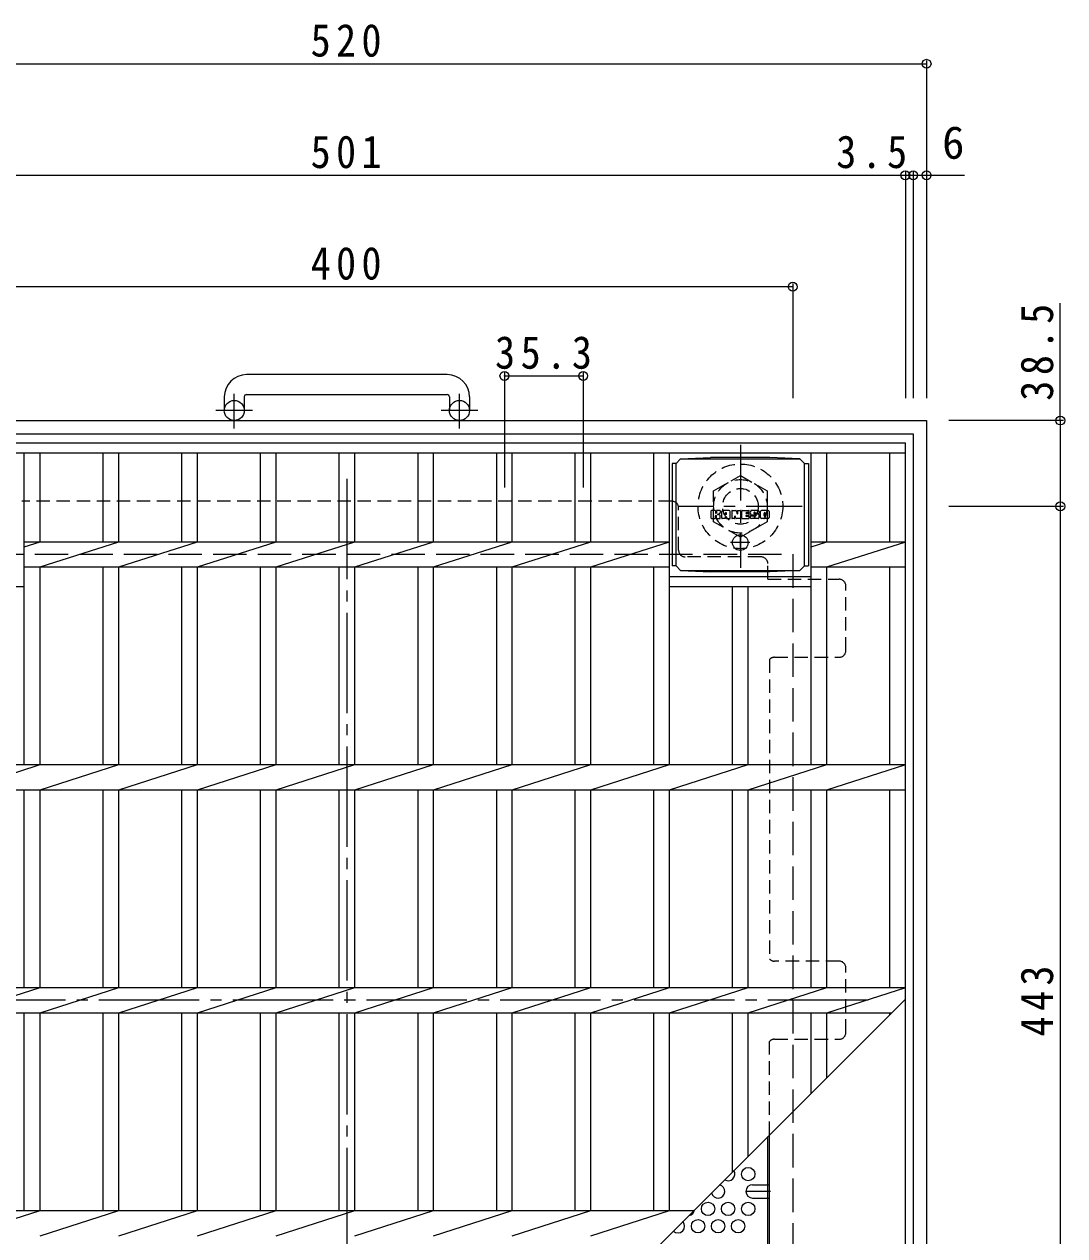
# Model space of a CAD drawing. Units: millimetres at full size, sheet at 1:5. Extents: x -1338 to 1348, y -985 to 867.
# Drawn here: x -782 to -316, y 324 to 867 of the extents above; entities that cross this region are included whole.
import ezdxf
from ezdxf.enums import TextEntityAlignment as Align

# ---------------------------------------------------------------- set-up
doc = ezdxf.new("R2010")
doc.units = ezdxf.units.MM
doc.header["$LTSCALE"] = 5
doc.header["$PDMODE"] = 32
doc.header["$PDSIZE"] = 4
for name, pattern in [('CHAIN1', [8, 5, -1, 1, -1]), ('CHAIN2', [12, 9, -1, 1, -1]), ('DASHED1', [1.8, 1.2, -0.6]), ('DASHED3', [4, 3, -1])]:
    doc.linetypes.add(name, pattern=pattern)
for name, color, linetype, lineweight in [('5-1', 3, 'Continuous', 9), ('5-2', 3, 'Continuous', 9), ('5-4', 7, 'Continuous', 9), ('5-6', 2, 'Continuous', 9), ('5-7', 2, 'Continuous', 9), ('5-8', 2, 'Continuous', 9), ('5-9', 2, 'Continuous', 9), ('5-F', 7, 'Continuous', 9)]:
    doc.layers.add(name, color=color, linetype=linetype, lineweight=lineweight)
doc.styles.add('ＭＳ ゴシック', font='')
doc.styles.get('ＭＳ ゴシック').set_extended_font_data('MS Gothic')

msp = doc.modelspace()

# ---------------------------------------------------------------- linework, layer by layer
at = {"layer": '5-1', "color": 2}
for p, q in [((-592.5, 709.972), (-682.5, 709.972)), ((-692.5, 699.972), (-692.5, 693.872)), ((-683.5, 699.972), (-683.5, 693.872)), ((-682.5, 700.972), (-592.5, 700.972)), ((-591.5, 699.972), (-591.5, 693.872)), ((-582.5, 699.972), (-582.5, 693.872)), ((-897.5, 689.372), (-377.5, 689.372)), ((-377.5, 689.372), (-377.5, 169.372)), ((-891.499, 683.372), (-383.5, 683.372)), ((-383.5, 683.372), (-383.5, 175.372))]:
    msp.add_line(p, q, dxfattribs=at)
at = {"layer": '5-1', "color": 2, "linetype": 'CHAIN1'}
for p, q in [((-688, 685.764), (-688, 701.362)), ((-587, 685.764), (-587, 701.362)), ((-679.837, 693.872), (-696.244, 693.872)), ((-578.837, 693.872), (-595.244, 693.872)), ((-460.999, 678.509), (-460.999, 623.236)), ((-433.363, 650.872), (-488.636, 650.872))]:
    msp.add_line(p, q, dxfattribs=at)
at = {"layer": '5-1', "color": 2, "linetype": 'DASHED3'}
for p, q in [((-837.5, 629.372), (-437.499, 629.372)), ((-437.499, 629.372), (-437.499, 229.371))]:
    msp.add_line(p, q, dxfattribs=at)
at = {"layer": '5-1', "color": 2, "linetype": 'DASHED1'}
msp.add_lwpolyline([(-448.999, 657.8), (-448.999, 643.944), (-460.999, 637.015), (-472.999, 643.944), (-472.999, 657.8), (-460.999, 664.729)], close=True, dxfattribs=at)
at = {"layer": '5-1', "color": 2}
for centre in [(-688, 693.872), (-587, 693.872)]:
    msp.add_circle(centre, 4.5, dxfattribs=at)
at = {"layer": '5-1', "color": 2, "linetype": 'DASHED1'}
for radius in [19, 12, 8]:
    msp.add_circle((-460.999, 650.872), radius, dxfattribs=at)
at = {"layer": '5-1', "color": 2}
for centre, radius, start, end in [((-682.5, 699.972), 10, 90, 180), ((-592.5, 699.972), 10, 0, 90), ((-682.5, 699.972), 1, 90, 180), ((-592.5, 699.972), 1, 0, 90)]:
    msp.add_arc(centre, radius, start, end, dxfattribs=at)
at = {"layer": '5-2'}
for p, q in [((-888, 679.372), (-387, 679.372)), ((-387, 179.371), (-387, 679.372)), ((-888, 674.872), (-387, 674.872)), ((-782.199, 535.021), (-782.199, 674.872)), ((-775.099, 635.021), (-775.099, 674.872)), ((-746.799, 635.021), (-746.799, 674.872)), ((-739.799, 635.021), (-739.799, 674.872)), ((-711.499, 635.021), (-711.499, 674.872)), ((-704.499, 635.021), (-704.499, 674.872)), ((-676.199, 635.021), (-676.199, 674.872)), ((-669.199, 635.021), (-669.199, 674.872)), ((-640.899, 635.021), (-640.899, 674.872)), ((-633.899, 635.021), (-633.899, 674.872)), ((-605.599, 635.021), (-605.599, 674.872)), ((-598.599, 635.021), (-598.599, 674.872)), ((-570.299, 635.021), (-570.299, 674.872)), ((-563.299, 635.021), (-563.299, 674.872)), ((-535.049, 635.021), (-535.049, 674.872)), ((-528.049, 635.021), (-528.049, 674.872)), ((-499.799, 635.021), (-499.799, 674.872)), ((-492.799, 535.021), (-492.799, 674.872)), ((-429.199, 535.021), (-429.199, 674.872)), ((-422.199, 635.021), (-422.199, 674.872)), ((-394, 635.021), (-394, 674.872)), ((-782.199, 635.021), (-492.799, 635.021)), ((-782.199, 632.777), (-775.099, 635.021)), ((-775.1, 623.722), (-739.8, 635.021)), ((-739.8, 623.722), (-704.5, 635.021)), ((-704.5, 623.722), (-669.2, 635.021)), ((-669.2, 623.722), (-633.9, 635.021)), ((-633.9, 623.722), (-598.6, 635.021)), ((-598.601, 623.722), (-563.301, 635.021)), ((-563.301, 623.722), (-528.051, 635.021)), ((-528.051, 623.722), (-492.801, 635.021)), ((-492.799, 635.021), (-492.799, 635.021)), ((-492.799, 635.021), (-492.799, 635.021)), ((-429.199, 635.021), (-387, 635.021)), ((-429.199, 632.781), (-422.201, 635.021)), ((-422.201, 623.722), (-386.801, 635.021)), ((-782.199, 623.722), (-492.799, 623.722)), ((-775.099, 535.021), (-775.099, 623.722)), ((-746.799, 535.021), (-746.799, 623.722)), ((-739.799, 535.021), (-739.799, 623.722)), ((-711.499, 535.021), (-711.499, 623.722)), ((-704.499, 535.021), (-704.499, 623.722)), ((-676.199, 535.021), (-676.199, 623.722)), ((-669.199, 535.021), (-669.199, 623.722)), ((-640.899, 535.021), (-640.899, 623.722)), ((-633.899, 535.021), (-633.899, 623.722)), ((-605.599, 535.021), (-605.599, 623.722)), ((-598.599, 535.021), (-598.599, 623.722)), ((-570.299, 535.021), (-570.299, 623.722)), ((-563.299, 535.021), (-563.299, 623.722)), ((-535.049, 535.021), (-535.049, 623.722)), ((-528.049, 535.021), (-528.049, 623.722)), ((-499.799, 535.021), (-499.799, 623.722)), ((-429.199, 623.722), (-387, 623.722)), ((-422.199, 535.021), (-422.199, 623.722)), ((-394, 535.021), (-394, 623.722)), ((-845.799, 614.872), (-782.199, 614.872)), ((-492.799, 619.372), (-429.199, 619.372)), ((-492.799, 614.872), (-429.199, 614.872)), ((-464.5, 535.021), (-464.5, 614.872)), ((-457.5, 535.021), (-457.5, 614.872)), ((-888, 535.021), (-387, 535.021)), ((-810.399, 523.722), (-775.099, 535.021)), ((-775.1, 523.722), (-739.8, 535.021)), ((-739.8, 523.722), (-704.5, 535.021)), ((-704.5, 523.722), (-669.2, 535.021)), ((-669.2, 523.722), (-633.9, 535.021)), ((-633.9, 523.722), (-598.6, 535.021)), ((-598.601, 523.722), (-563.301, 535.021)), ((-563.301, 523.722), (-528.051, 535.021)), ((-528.051, 523.722), (-492.801, 535.021)), ((-492.801, 523.722), (-457.501, 535.021)), ((-457.501, 523.722), (-422.201, 535.021)), ((-422.201, 523.722), (-386.801, 535.021)), ((-888, 523.722), (-387, 523.722)), ((-782.199, 435.022), (-782.199, 523.722)), ((-775.099, 435.022), (-775.099, 523.722)), ((-746.799, 435.022), (-746.799, 523.722)), ((-739.799, 435.022), (-739.799, 523.722)), ((-711.499, 435.022), (-711.499, 523.722)), ((-704.499, 435.022), (-704.499, 523.722)), ((-676.199, 435.022), (-676.199, 523.722)), ((-669.199, 435.022), (-669.199, 523.722)), ((-640.899, 435.022), (-640.899, 523.722)), ((-633.899, 435.022), (-633.899, 523.722)), ((-605.599, 435.022), (-605.599, 523.722)), ((-598.599, 435.022), (-598.599, 523.722)), ((-570.299, 435.022), (-570.299, 523.722)), ((-563.299, 435.022), (-563.299, 523.722)), ((-535.049, 435.022), (-535.049, 523.722)), ((-528.049, 435.022), (-528.049, 523.722)), ((-499.799, 435.022), (-499.799, 523.722)), ((-492.799, 435.022), (-492.799, 523.722)), ((-464.5, 435.022), (-464.5, 523.722)), ((-457.5, 435.022), (-457.5, 523.722)), ((-429.199, 435.022), (-429.199, 523.722)), ((-422.199, 435.022), (-422.199, 523.722)), ((-394, 435.022), (-394, 523.722)), ((-888, 435.022), (-387, 435.022)), ((-810.399, 423.722), (-775.099, 435.022)), ((-775.1, 423.722), (-739.8, 435.022)), ((-739.8, 423.722), (-704.5, 435.022)), ((-704.5, 423.722), (-669.2, 435.022)), ((-669.2, 423.722), (-633.9, 435.022)), ((-633.9, 423.722), (-598.6, 435.022)), ((-598.601, 423.722), (-563.301, 435.022)), ((-563.301, 423.722), (-528.051, 435.022)), ((-528.051, 423.722), (-492.801, 435.022)), ((-492.801, 423.722), (-457.501, 435.022)), ((-457.501, 423.722), (-422.201, 435.022)), ((-422.201, 423.722), (-386.801, 435.022)), ((-637.5, 179.371), (-387, 429.872)), ((-888, 423.721), (-393.15, 423.721)), ((-782.199, 335.022), (-782.199, 423.721)), ((-775.099, 335.022), (-775.099, 423.721)), ((-746.799, 335.022), (-746.799, 423.721)), ((-739.799, 335.022), (-739.799, 423.721)), ((-711.499, 335.022), (-711.499, 423.721)), ((-704.499, 335.022), (-704.499, 423.721)), ((-676.199, 335.022), (-676.199, 423.721)), ((-669.199, 335.022), (-669.199, 423.721)), ((-640.899, 335.022), (-640.899, 423.721)), ((-633.899, 335.022), (-633.899, 423.721)), ((-605.599, 335.022), (-605.599, 423.721)), ((-598.599, 335.022), (-598.599, 423.721)), ((-570.299, 335.022), (-570.299, 423.721)), ((-563.299, 335.022), (-563.299, 423.721)), ((-535.049, 335.022), (-535.049, 423.721)), ((-528.049, 335.022), (-528.049, 423.721)), ((-499.799, 335.022), (-499.799, 423.721)), ((-492.799, 335.022), (-492.799, 423.721)), ((-464.5, 352.372), (-464.5, 423.721)), ((-457.5, 359.372), (-457.5, 423.721)), ((-429.199, 387.672), (-429.199, 423.721)), ((-422.199, 394.672), (-422.199, 423.721)), ((-394, 422.872), (-394, 423.721)), ((-888, 335.022), (-481.849, 335.022)), ((-810.399, 323.722), (-775.099, 335.022)), ((-775.1, 323.722), (-739.8, 335.022)), ((-739.8, 323.722), (-704.5, 335.022)), ((-704.5, 323.722), (-669.2, 335.022)), ((-669.2, 323.722), (-633.9, 335.022)), ((-633.9, 323.722), (-598.6, 335.022)), ((-598.601, 323.722), (-563.301, 335.022)), ((-563.301, 323.722), (-528.051, 335.022)), ((-528.051, 323.722), (-492.801, 335.022))]:
    msp.add_line(p, q, dxfattribs=at)
at = {"layer": '5-4'}
for p, q in [((-897.5, 849.372), (-377.5, 849.372)), ((-377.5, 850.872), (-377.5, 699.372)), ((-888, 799.372), (-387, 799.372)), ((-387, 800.872), (-387, 699.372)), ((-387, 799.372), (-383.5, 799.372)), ((-383.5, 800.872), (-383.5, 699.372)), ((-383.5, 799.372), (-377.5, 799.372)), ((-377.5, 799.372), (-360.5, 799.372)), ((-437.499, 750.872), (-437.499, 699.372)), ((-437.499, 749.372), (-837.5, 749.372)), ((-317.5, 689.372), (-317.5, 741.997)), ((-566.824, 710.872), (-566.824, 659.372)), ((-566.824, 709.372), (-531.524, 709.372)), ((-531.524, 710.872), (-531.524, 659.372)), ((-316, 689.372), (-367.5, 689.372)), ((-317.5, 689.372), (-317.5, 650.872)), ((-316, 650.872), (-367.5, 650.872)), ((-317.5, 650.872), (-317.5, 207.871))]:
    msp.add_line(p, q, dxfattribs=at)
for p in [(-377.5, 849.372), (-387, 799.372), (-383.5, 799.372), (-377.5, 799.372), (-437.499, 749.372), (-566.824, 709.372), (-531.524, 709.372), (-317.5, 689.372), (-317.5, 650.872)]:
    msp.add_point(p, dxfattribs=at)
at = {"layer": '5-6'}
for centre in [(-457.5, 351.387), (-475.5, 335.798), (-466.5, 335.798), (-457.5, 335.798), (-480, 328.004), (-471, 328.004), (-462, 328.004)]:
    msp.add_circle(centre, 3, dxfattribs=at)
for centre, start, end in [((-466.5, 351.387), 238.83405, 31.16595), ((-471, 343.592), 192.49681, 77.50319), ((-484.5, 335.798), 278.85401, 351.14599), ((-489, 328.004), 226.77987, 43.22013)]:
    msp.add_arc(centre, 3, start, end, dxfattribs=at)
at = {"layer": '5-7', "linetype": 'CHAIN2'}
for p, q in [((-637.5, 663.176), (-637.5, 195.569)), ((-403.696, 429.372), (-871.303, 429.372))]:
    msp.add_line(p, q, dxfattribs=at)
at = {"layer": '5-7', "linetype": 'DASHED1'}
for p, q in [((-491.701, 653.176), (-783.299, 653.176)), ((-488.701, 631.176), (-488.701, 650.176)), ((-451.7, 628.176), (-485.701, 628.176)), ((-448.7, 618.176), (-448.7, 625.176)), ((-448.7, 618.176), (-416.696, 618.176)), ((-413.696, 586.175), (-413.696, 615.176)), ((-447.9, 582.219), (-447.9, 447.833)), ((-445.7, 583.175), (-416.696, 583.175)), ((-416.696, 446.873), (-445.7, 446.873)), ((-413.696, 414.872), (-413.696, 443.873)), ((-447.9, 368.972), (-447.9, 410.911)), ((-445.7, 411.872), (-416.696, 411.872)), ((-448.7, 346.636), (-447.9, 346.636)), ((-448.7, 340.636), (-447.9, 340.636))]:
    msp.add_line(p, q, dxfattribs=at)
at = {"layer": '5-7'}
for p, q in [((-448.7, 233.569), (-448.7, 368.172)), ((-447.9, 276.53), (-447.9, 368.972))]:
    msp.add_line(p, q, dxfattribs=at)
at = {"layer": '5-7', "linetype": 'DASHED1'}
for centre, start, end in [((-491.701, 650.176), 0, 90), ((-485.701, 631.176), 180, 270), ((-451.7, 625.176), 0, 90), ((-416.696, 615.176), 0, 90), ((-445.7, 580.175), 90, 137.09861), ((-416.696, 586.175), 270, 0), ((-445.7, 449.873), 222.83343, 270), ((-416.696, 443.873), 0, 90), ((-416.696, 414.872), 270, 0), ((-445.7, 408.872), 90, 137.16657)]:
    msp.add_arc(centre, 3, start, end, dxfattribs=at)
at = {"layer": '5-8', "linetype": 'CHAIN1'}
msp.add_line((-447.5, 343.636), (-458.5, 343.636), dxfattribs=at)
at = {"layer": '5-8'}
for p, q in [((-455.5, 346.636), (-448.7, 346.636)), ((-455.5, 340.636), (-448.7, 340.636))]:
    msp.add_line(p, q, dxfattribs=at)
msp.add_arc((-455.5, 343.636), 3, 90, 270, dxfattribs=at)
at = {"layer": '5-9'}
for p, q in [((-489.801, 670.101), (-491.603, 670.101)), ((-491.603, 670.101), (-491.603, 624.186)), ((-489.801, 670.143), (-487.801, 672.143)), ((-489.801, 624.143), (-489.801, 670.143)), ((-487.801, 672.143), (-474.337, 672.824)), ((-487.801, 672.143), (-434.301, 672.143)), ((-447.764, 672.824), (-474.337, 672.824)), ((-434.301, 672.143), (-447.764, 672.824)), ((-432.301, 670.143), (-434.301, 672.143)), ((-432.301, 624.143), (-432.301, 670.143)), ((-432.301, 670.101), (-430.499, 670.101)), ((-430.499, 670.101), (-430.499, 624.186)), ((-489.801, 624.186), (-491.603, 624.186)), ((-489.801, 624.143), (-487.801, 622.143)), ((-487.801, 622.143), (-474.337, 621.462)), ((-487.801, 622.143), (-434.301, 622.143)), ((-447.764, 621.462), (-474.337, 621.462)), ((-434.301, 622.143), (-447.764, 621.462)), ((-432.301, 624.143), (-434.301, 622.143)), ((-432.301, 624.186), (-430.499, 624.186))]:
    msp.add_line(p, q, dxfattribs=at)
at = {"layer": '5-9', "linetype": 'CHAIN1'}
for p, q in [((-461.051, 638.331), (-461.051, 630.955)), ((-456.695, 634.643), (-465.407, 634.643))]:
    msp.add_line(p, q, dxfattribs=at)
at = {"layer": '5-9'}
msp.add_circle((-461.051, 634.643), 3.5, dxfattribs=at)
at = {"layer": '5-F'}
for p, q in [((-474.062, 645.545), (-474.062, 648.898)), ((-472.38, 649.056), (-473.905, 649.056)), ((-472.223, 648.898), (-472.223, 647.974)), ((-471.72, 648.898), (-471.72, 647.974)), ((-470.215, 649.056), (-471.563, 649.056)), ((-470.058, 648.898), (-470.058, 648.117)), ((-469.393, 645.545), (-469.393, 648.532)), ((-466.078, 649.056), (-468.869, 649.056)), ((-467.729, 647.261), (-467.729, 647.802)), ((-467.271, 647.208), (-467.677, 647.208)), ((-467.218, 647.261), (-467.218, 647.802)), ((-465.554, 645.545), (-465.554, 648.532)), ((-464.881, 648.898), (-464.881, 645.545)), ((-464.723, 649.056), (-463.02, 649.056)), ((-462.87, 648.946), (-462.392, 647.452)), ((-462.23, 648.898), (-462.23, 647.478)), ((-462.073, 649.056), (-461.053, 649.056)), ((-460.896, 648.898), (-460.896, 645.545)), ((-460.387, 645.545), (-460.387, 648.898)), ((-460.23, 649.056), (-457.209, 649.056)), ((-457.209, 646.819), (-458.331, 646.819)), ((-457.209, 648.064), (-458.326, 648.064)), ((-457.209, 647.624), (-458.326, 647.624)), ((-457.052, 648.221), (-457.052, 648.898)), ((-457.052, 646.976), (-457.052, 647.467)), ((-453.067, 649.056), (-456.119, 649.056)), ((-454.538, 646.887), (-456.119, 646.887)), ((-454.889, 647.713), (-454.889, 648.126)), ((-454.732, 647.556), (-452.972, 647.556)), ((-454.38, 646.73), (-454.38, 646.289)), ((-454.372, 648.034), (-454.372, 648.126)), ((-454.214, 647.877), (-452.543, 647.877)), ((-452.543, 648.532), (-452.543, 647.877)), ((-452.035, 645.912), (-452.035, 648.532)), ((-448.563, 649.056), (-451.511, 649.056)), ((-450.358, 646.709), (-450.358, 647.734)), ((-449.716, 646.709), (-449.716, 647.734)), ((-448.039, 648.532), (-448.039, 645.912)), ((-473.905, 645.388), (-472.38, 645.388)), ((-472.223, 645.545), (-472.223, 646.63)), ((-471.725, 645.545), (-471.725, 646.63)), ((-471.568, 645.388), (-470.213, 645.388)), ((-470.055, 645.545), (-470.055, 646.475)), ((-467.886, 645.388), (-469.236, 645.388)), ((-467.729, 645.545), (-467.729, 645.964)), ((-467.218, 645.545), (-467.218, 645.964)), ((-467.061, 645.388), (-465.712, 645.388)), ((-463.722, 645.388), (-464.723, 645.388)), ((-463.565, 645.545), (-463.565, 646.454)), ((-463.076, 645.5), (-463.367, 646.483)), ((-461.053, 645.388), (-462.925, 645.388)), ((-460.23, 645.388), (-457.222, 645.388)), ((-457.222, 646.39), (-458.331, 646.39)), ((-457.065, 645.545), (-457.065, 646.233)), ((-456.548, 646.4), (-456.548, 645.912)), ((-456.391, 646.557), (-455.037, 646.557)), ((-452.972, 645.388), (-456.024, 645.388)), ((-454.88, 646.4), (-454.88, 646.289)), ((-448.563, 645.388), (-451.511, 645.388))]:
    msp.add_line(p, q, dxfattribs=at)
for centre, radius, start, end in [((-473.905, 648.898), 0.157, 90, 180), ((-472.38, 648.898), 0.157, 0, 90), ((-471.974, 646.63), 0.249, 0, 180), ((-471.971, 647.974), 0.251, 180, 0), ((-471.563, 648.898), 0.157, 90, 180), ((-471.137, 647.3), 0.0878, 97.33171, 266.57183), ((-471.437, 649.634), 2.265, 277.33171, 299.42073), ((-471.24, 645.574), 1.641, 53.71985, 86.57183), ((-470.582, 648.117), 0.524, 299.42073, 0), ((-470.579, 646.475), 0.524, 0, 53.71985), ((-470.215, 648.898), 0.157, 0, 90), ((-468.869, 648.532), 0.524, 90, 180), ((-467.474, 647.802), 0.255, 0, 180), ((-467.677, 647.261), 0.0524, 180, 270), ((-467.271, 647.261), 0.0524, 270, 0), ((-466.078, 648.532), 0.524, 0, 90), ((-464.723, 648.898), 0.157, 90, 180), ((-463.02, 648.898), 0.157, 17.75635, 90), ((-462.313, 647.478), 0.0827, 197.75635, 0), ((-462.073, 648.898), 0.157, 90, 180), ((-461.053, 648.898), 0.157, 0, 90), ((-460.23, 648.898), 0.157, 90, 180), ((-458.326, 647.844), 0.22, 90, 270), ((-458.331, 646.605), 0.214, 90, 270), ((-457.209, 648.898), 0.157, 0, 90), ((-457.209, 648.221), 0.157, 270, 0), ((-457.209, 647.467), 0.157, 0, 90), ((-457.209, 646.976), 0.157, 270, 0), ((-454.172, 647.971), 2.376, 157.10112, 202.89888), ((-456.119, 648.794), 0.262, 90, 157.10112), ((-456.119, 647.149), 0.262, 202.89888, 270), ((-454.63, 648.126), 0.259, 0, 180), ((-454.732, 647.713), 0.157, 180, 270), ((-454.538, 646.73), 0.157, 0, 90), ((-454.214, 648.034), 0.157, 180, 270), ((-453.067, 648.532), 0.524, 0, 90), ((-452.972, 647.294), 0.262, 22.90802, 90), ((-454.917, 646.472), 2.374, 337.09198, 22.90802), ((-451.511, 648.532), 0.524, 90, 180), ((-450.037, 647.734), 0.321, 0, 180), ((-450.037, 646.709), 0.321, 180, 0), ((-448.563, 648.532), 0.524, 0, 90), ((-473.905, 645.545), 0.157, 180, 270), ((-472.38, 645.545), 0.157, 270, 0), ((-471.568, 645.545), 0.157, 180, 270), ((-470.213, 645.545), 0.157, 270, 0), ((-469.236, 645.545), 0.157, 180, 270), ((-467.886, 645.545), 0.157, 270, 0), ((-467.474, 645.964), 0.255, 0, 180), ((-467.061, 645.545), 0.157, 180, 270), ((-465.712, 645.545), 0.157, 270, 0), ((-464.723, 645.545), 0.157, 180, 270), ((-463.722, 645.545), 0.157, 270, 0), ((-463.464, 646.454), 0.101, 16.48875, 180), ((-462.925, 645.545), 0.157, 196.48875, 270), ((-461.053, 645.545), 0.157, 270, 0), ((-460.23, 645.545), 0.157, 180, 270), ((-457.222, 646.233), 0.157, 0, 90), ((-457.222, 645.545), 0.157, 270, 0), ((-456.391, 646.4), 0.157, 90, 180), ((-456.024, 645.912), 0.524, 180, 270), ((-455.037, 646.4), 0.157, 0, 90), ((-454.63, 646.289), 0.25, 180, 0), ((-452.972, 645.65), 0.262, 270, 337.09198), ((-451.511, 645.912), 0.524, 180, 270), ((-448.563, 645.912), 0.524, 270, 0)]:
    msp.add_arc(centre, radius, start, end, dxfattribs=at)

# ---------------------------------------------------------------- texts
at = {"layer": '5-4', "color": 2, "style": 'ＭＳ ゴシック'}
msp.add_text('6', height=14.66, dxfattribs=at).set_placement((-370.5, 802.372), align=Align.BOTTOM_LEFT)
at = {"layer": '5-4', "color": 2, "char_height": 14.66, "attachment_point": 7, "style": 'ＭＳ ゴシック'}
for s, insert in [('\\T1.27;\\W0.9;520', (-653.75, 852.372)), ('\\T1.27;\\W0.9;501', (-653.75, 802.372)), ('\\T1.27;\\W0.9;3.5', (-418, 802.372)), ('\\T1.27;\\W0.9;400', (-653.749, 752.372)), ('\\T1.28;\\W0.9;35.3', (-571.049, 712.372))]:
    msp.add_mtext(s, dxfattribs=dict(at, insert=insert))
at = {"layer": '5-4', "color": 2, "char_height": 14.66, "attachment_point": 7, "rotation": 90, "style": 'ＭＳ ゴシック'}
for s, insert in [('\\T1.28;\\W0.9;38.5', (-320.5, 698.247)), ('\\T1.27;\\W0.9;443', (-320.5, 413.122))]:
    msp.add_mtext(s, dxfattribs=dict(at, insert=insert))

doc.saveas('drawing.dxf')
